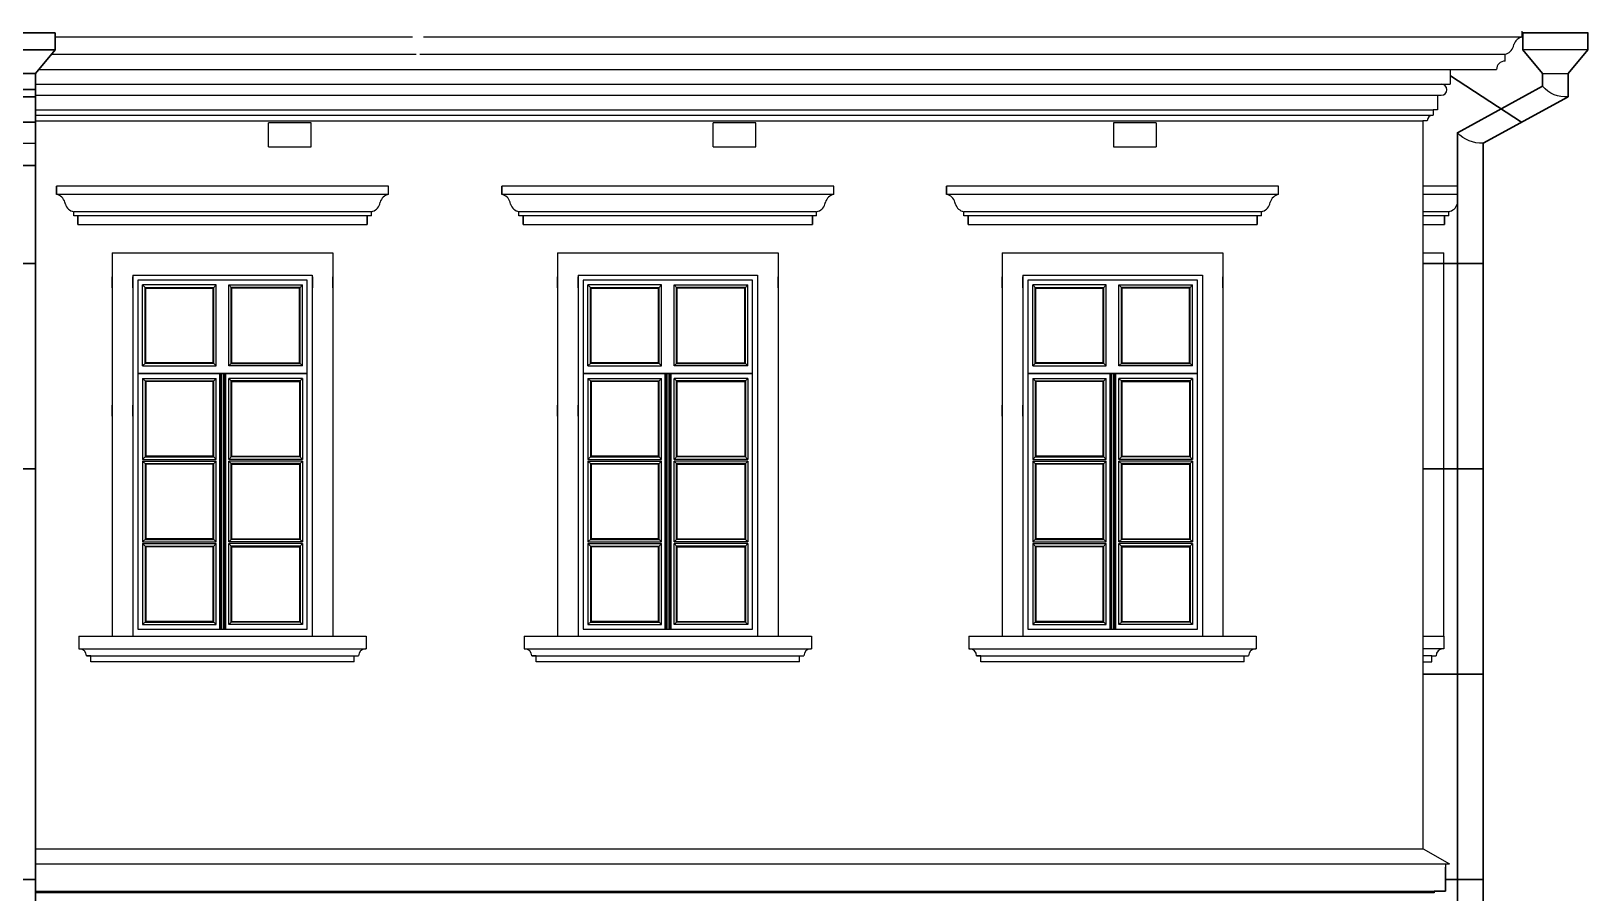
# Model space of a CAD drawing. Header units: millimetres. Extents: x 60 to 102290, y 34 to 65730.
# Drawn here: x 37143 to 46242, y 37927 to 42962 of the extents above; entities that cross this region are included whole.
import ezdxf

# ---------------------------------------------------------------- set-up
doc = ezdxf.new("R2010")
doc.units = ezdxf.units.MM

# ---------------------------------------------------------------- blocks, each defined once
blk = doc.blocks.new('129')
at = {"lineweight": 25, "ltscale": 100}
blk.add_line((210661.7747298499, 160223.0931620414), (210511.7747298499, 160223.0931620414), dxfattribs=at)
at = {"lineweight": 30, "ltscale": 100}
for p, q in [((211009.675001258, 159113.9990174584), (211359.6750012796, 159113.9990174584)), ((211009.675001258, 157913.9990174584), (211359.6750012794, 157913.9990174584)), ((211009.6750012578, 156713.9990174584), (211359.6750012792, 156713.9990174584)), ((211009.6750012586, 155513.9990174584), (211229.675001292, 155513.9990174584)), ((211009.6750012578, 154313.9990174584), (211359.6750012792, 154313.9990174584)), ((211009.6750012578, 153113.9990174584), (211359.6750012792, 153113.9990174584))]:
    blk.add_line(p, q, dxfattribs=at)
at = {"lineweight": 25, "ltscale": 100}
for points in [[(210396.7747298493, 160463.0931620414), (210396.7747298493, 160363.0931620414), (210776.7747298493, 160363.0931620414), (210776.7747298493, 160461.5052302005)], [(210511.7747298499, 160223.0931620414), (210396.7747298493, 160363.0931620414), (210396.7747298493, 160461.5052302004), (210776.7747298493, 160461.5052302004), (210776.7747298493, 160363.0931620414), (210661.7747298499, 160223.0931620414), (210511.7747298499, 160223.0931620394)]]:
    blk.add_lwpolyline(points, dxfattribs=at)
at = {"lineweight": 30, "ltscale": 100}
for points in [[(210921.2482490566, 152003.8973391736), (211009.6750012811, 152053.141473664), (211009.6750012788, 152414.9685130403), (211009.6750012557, 155829.6077254569), (211009.6750012557, 155829.6077254569), (211009.6750012557, 155829.6077254569), (211009.6750012557, 155829.6077254569), (211009.6750012581, 159816.4621769544), (210511.7747298517, 160087.9467348296), (210511.7747298499, 160223.0931620414), (210396.7747298493, 160363.0931620414), (210396.7747298493, 160461.5052302004), (210776.7747298493, 160461.5052302005), (210776.7747298493, 160363.0931620414), (210661.7747298499, 160223.0931620414), (210661.774729851, 160149.1351498857), (211159.675001279, 159877.6505919745), (211159.6750012774, 155786.5052326118), (211159.6750012774, 155786.5052326118), (211159.6750012774, 155786.5052326118), (211159.6750012774, 155786.5052326118), (211159.675001279, 152390.4285904854), (211159.675001279, 151923.7085825537), (210913.3015657534, 151786.5052330167)], [(211199.6750012957, 160211.241725243), (210785.4652239927, 159938.7145550868)]]:
    blk.add_lwpolyline(points, dxfattribs=at)
at = {"lineweight": 25, "ltscale": 100}
for centre, radius, start, end in [((210528.8816089683, 160260.4627117924), 173.3620708749258, 264.3369986674519, 320.0463329354187), ((211014.3319142049, 160019.4985465383), 203.0897712198868, 268.6860751008227, 315.6972587122806), ((211267.6077178014, 152200.4260677397), 297.0219485216048, 209.727206682182, 248.6918985189897)]:
    blk.add_arc(centre, radius, start, end, dxfattribs=at)
at = {"lineweight": 30, "ltscale": 100}
for centre, radius, start, end in [((211516.3438679056, 151881.835182372), 624.185493410943, 173.8139802178895, 185.2681941146556), ((210574.1737925138, 151905.8139843707), 369.7384053387269, 346.3312222682069, 9.567294283358915)]:
    blk.add_arc(centre, radius, start, end, dxfattribs=at)
blk.add_ellipse((210916.9659247833, 151929.01969432), major_axis=(4.282324273313351, 74.87764485358068), ratio=0.3069675800079683, start_param=-1.017226726149569, end_param=1.316958885887849, dxfattribs=at)
at = {"lineweight": 30, "ltscale": 100, "extrusion": (0, 0, -1)}
blk.add_ellipse((210916.7744607458, 151861.3828778703), major_axis=(4.282324273312485, 74.8776448536101), ratio=0.3069675800077247, start_param=2.163889484249155, end_param=4.180241252624065, dxfattribs=at)
blk = doc.blocks.new('98')
at = {"color": 7, "lineweight": 30, "ltscale": 100}
for p, q in [((206346.7370249227, 160363.0931620414), (206346.7370249227, 160461.5052302004)), ((206346.7370249227, 160461.5052302004), (206726.7370249226, 160461.5052302004)), ((206726.7370249226, 160461.5052302004), (206726.7370249226, 160363.0931620414)), ((206461.7370249233, 160223.0931620414), (206346.7370249227, 160363.0931620414)), ((206726.7370249226, 160363.0931620414), (206611.7370249233, 160223.0931620414)), ((206461.7370249233, 160223.0931620414), (206461.7370249233, 151895.2012860952)), ((206461.7370249233, 160223.0931620414), (206461.7370249233, 159113.9990174584)), ((206611.7370249233, 160223.0931620414), (206461.7370249233, 160223.0931620394)), ((206611.7370249233, 151895.2012860952), (206611.7370249233, 160223.0931620414)), ((206461.7370249233, 160130.44052201), (206611.7370249233, 160130.44052201)), ((206461.7370249233, 160087.9467348375), (206611.7370249233, 160087.9467348375)), ((206461.7370249233, 159938.7145550868), (206611.7370249233, 159938.7145550868)), ((206461.7370249233, 159685.9471954234), (206611.7370249233, 159685.9471954234)), ((206461.7370249233, 159113.9990174584), (206611.7370249233, 159113.9990174584)), ((206611.7370249233, 159113.9990174584), (206461.7370249233, 159113.9990174584)), ((206461.7370249233, 157913.9990174584), (206611.7370249233, 157913.9990174584)), ((206611.7370249233, 155513.9990174584), (206461.7370249233, 155513.9990174584)), ((206461.7370249233, 154313.9990174584), (206611.7370249233, 154313.9990174584)), ((206611.7370249233, 153113.9990174584), (206461.7370249233, 153113.9990174584)), ((206461.7370249233, 152053.141473664), (206611.7370249233, 152053.141473664))]:
    blk.add_line(p, q, dxfattribs=at)
at = {"color": 7, "lineweight": 25, "ltscale": 100}
for p, q in [((206461.7370249233, 159816.4087753184), (206611.7370249233, 159816.4087753184)), ((206461.7370249233, 157913.9990174584), (206461.7370249233, 156713.9990174584))]:
    blk.add_line(p, q, dxfattribs=at)
at = {"color": 7, "lineweight": 30, "ltscale": 100}
blk.add_lwpolyline([(206346.7370249227, 160363.0931620414), (206726.7370249227, 160363.0931620414)], dxfattribs=at)
blk.add_ellipse((206536.7370249233, 151895.2012860952), major_axis=(0, 108.6960530784272), ratio=0.6899974550672628, dxfattribs=at)

msp = doc.modelspace()

# ---------------------------------------------------------------- linework, layer by layer
at = {"ltscale": 100}
for p, q in [((45858.57112524591, 42927.78179879078), (45858.57112524591, 42961.94288133203)), ((37282.66960637371, 42927.78179879022), (39372.68702559501, 42927.78179879022)), ((39436.02430109312, 42927.78179879051), (45858.57112524323, 42927.78179879022)), ((45807.26279751141, 42871.7143329945), (45809.87861952915, 42883.84843114034)), ((37261.51868945823, 42827.78096534412), (39393.83794251072, 42827.78096534415)), ((39414.87338417769, 42827.78096534444), (45758.57029179757, 42827.78096534412)), ((45758.57029179757, 42786.94142280311), (45758.57029179757, 42827.78096534462)), ((37186.90015149132, 42736.94100607956), (39468.4564804785, 42736.94100607956)), ((39340.25484621075, 42736.94100607985), (45438.34579403012, 42736.94100607956)), ((45438.34579403001, 42736.94100607956), (45438.34579403001, 42651.94029765083)), ((45438.34579403012, 42736.94100607956), (45708.56987507013, 42736.94100607956)), ((37167.66864790043, 42651.94029765083), (39487.68798406957, 42651.94029765089)), ((39321.02334261986, 42651.94029765115), (45385.84535647107, 42651.94029765086)), ((45385.84535647107, 42651.94029765083), (45438.34579403001, 42651.94029765083)), ((37167.66864790043, 42586.93975591128), (39487.68798406957, 42586.93975591134)), ((37167.66864790046, 42501.93904748246), (39487.68798406954, 42501.93904748246)), ((39321.02334261989, 42586.9397559116), (45363.34516894579, 42586.93975591128)), ((39321.02334261992, 42501.93904748281), (45338.34496058446, 42501.93904748246)), ((45338.34496058446, 42501.93904748252), (45338.34496058446, 42471.93879744883)), ((45363.34516894579, 42501.93904748252), (45338.34496058446, 42501.93904748252)), ((45363.34516894579, 42586.93975591128), (45363.34516894602, 42501.93904748252)), ((45363.34516894579, 42586.93975591125), (45385.84535647107, 42586.93975591125)), ((37167.66864790046, 42471.93879744881), (39487.68798406954, 42471.93879744881)), ((37167.66864790046, 42436.93850574289), (39487.68798406954, 42436.93850574289)), ((38779.50528199378, 42426.93842234866), (38529.50319835488, 42426.93842234866)), ((38529.50319835476, 42286.9372555109), (38529.50319835476, 42426.93842234866)), ((38715.02104944204, 42426.93842234866), (38595.02004930736, 42426.93842234866)), ((38779.50528199366, 42286.9372555109), (38779.50528199366, 42426.93842234866)), ((39321.02334261989, 42471.93879744913), (45338.34496058469, 42471.93879744883)), ((39321.02334261986, 42436.93850574318), (45278.34446051706, 42436.93850574289)), ((41379.52695183918, 42426.93842235098), (41129.52486820029, 42426.93842235098)), ((41129.52486820017, 42286.93725551317), (41129.52486820017, 42426.93842235098)), ((41315.04271905345, 42426.93842235098), (41195.04171891889, 42426.93842235098)), ((41379.52695183906, 42286.93725551317), (41379.52695183906, 42426.93842235098)), ((43719.54645469588, 42426.93842234866), (43469.54437105699, 42426.93842234866)), ((43469.54437105699, 42426.93842234866), (43469.54437105699, 42286.9372555109)), ((43719.54645469588, 42426.93842234866), (43719.54645469588, 42286.9372555109)), ((45303.34466887828, 42436.93850574289), (45278.34446051706, 42436.93850574289)), ((45279.55945663607, 38183.17051776634), (45279.55945663607, 42436.93850574289)), ((38529.50319835488, 42286.9372555109), (38779.50528199378, 42286.9372555109)), ((41129.52486820029, 42286.93725551317), (41379.52695183918, 42286.93725551317)), ((43469.54437105699, 42286.9372555109), (43719.54645469588, 42286.9372555109)), ((37291.17919602885, 42056.93533864983), (37291.17919602885, 42006.93492192707)), ((39231.19536487274, 42056.93533864983), (37291.17919602885, 42056.93533864983)), ((37291.17919602885, 42006.93492192707), (37291.17919602885, 42056.93533864983)), ((39231.19536487274, 42006.93492192707), (39231.19536487274, 42056.93533864983)), ((39894.18185344828, 42056.93533864983), (39894.18185344828, 42006.93492192707)), ((41834.19802229217, 42056.93533864983), (39894.18185344828, 42056.93533864983)), ((39894.18185344828, 42006.93492192707), (39894.18185344828, 42056.93533864983)), ((41834.19802229217, 42006.93492192707), (41834.19802229217, 42056.93533864983)), ((42494.19422186227, 42056.93533864983), (42494.19422186227, 42006.93492192707)), ((44434.21039070617, 42056.93533864983), (42494.19422186227, 42056.93533864983)), ((42494.19422186227, 42006.93492192707), (42494.19422186227, 42056.93533864983)), ((44434.21039070617, 42006.93492192707), (44434.21039070617, 42056.93533864983)), ((45479.90213729232, 42056.9353386498), (45279.90047038045, 42056.9353386498)), ((39231.19536487274, 42006.93492192707), (37291.17919602885, 42006.93492192707)), ((37342.48752376067, 41950.86745613134), (37339.87170174292, 41963.00155427716)), ((39179.88703714115, 41950.86745613134), (39182.50285915878, 41963.00155427716)), ((41834.19802229217, 42006.93492192707), (39894.18185344828, 42006.93492192707)), ((39945.4901811801, 41950.86745613134), (39942.87435916236, 41963.00155427716)), ((41782.88969456058, 41950.86745613134), (41785.50551657821, 41963.00155427716)), ((44434.21039070617, 42006.93492192707), (42494.19422186227, 42006.93492192707)), ((42545.50254959409, 41950.86745613134), (42542.88672757635, 41963.00155427716)), ((44382.90206297458, 41950.86745613134), (44385.51788499221, 41963.00155427716)), ((45479.90213729237, 42006.93492192753), (45279.90047038045, 42006.93492192753)), ((45478.59422626249, 41950.86745613134), (45479.56112354836, 41955.35263382476)), ((37391.18002947463, 41881.93388012009), (37391.18002947463, 41906.93408848149)), ((37416.18023783584, 41881.93388012006), (37416.18023783584, 41831.93346339733)), ((37416.18023783584, 41831.93346339733), (37416.18023783584, 41881.93388012009)), ((37416.18023783572, 41881.93388012009), (37416.18023783584, 41831.93346339733)), ((39106.19432306587, 41831.93346339733), (39106.19432306587, 41881.93388012009)), ((39106.19432306587, 41881.93388012009), (39106.19432306587, 41831.93346339733)), ((39131.19453142719, 41881.93388012009), (39131.19453142719, 41906.93408848149)), ((39994.18268689406, 41881.93388012009), (39994.18268689406, 41906.93408848149)), ((40019.18289525527, 41881.93388012006), (40019.18289525527, 41831.93346339733)), ((40019.18289525527, 41831.93346339733), (40019.18289525527, 41881.93388012009)), ((40019.18289525515, 41881.93388012009), (40019.18289525527, 41831.93346339733)), ((41709.19698048529, 41831.93346339733), (41709.19698048529, 41881.93388012009)), ((41709.19698048529, 41881.93388012009), (41709.19698048529, 41831.93346339733)), ((41734.19718884662, 41881.93388012009), (41734.19718884662, 41906.93408848149)), ((42594.19505530805, 41881.93388012009), (42594.19505530805, 41906.93408848149)), ((42619.19526366927, 41881.93388012006), (42619.19526366927, 41831.93346339733)), ((42619.19526366927, 41831.93346339733), (42619.19526366927, 41881.93388012009)), ((42619.19526366915, 41881.93388012009), (42619.19526366927, 41831.93346339733)), ((44309.20934889929, 41831.93346339733), (44309.20934889929, 41881.93388012009)), ((44309.20934889929, 41881.93388012009), (44309.20934889929, 41831.93346339733)), ((44334.20955726062, 41881.93388012009), (44334.20955726062, 41906.93408848149)), ((45404.9015121872, 41881.93388012004), (45404.9015121872, 41831.93346339728)), ((45404.9015121872, 41831.93346339728), (45404.9015121872, 41881.93388012004)), ((45404.90151218743, 41881.93388012004), (45404.9015121872, 41831.93346339728)), ((45429.90172054865, 41881.93388012004), (45404.90151218743, 41881.93388012004)), ((45429.90172054865, 41881.93388012004), (45429.90172054865, 41906.93408848143)), ((37416.18023783584, 41831.93346339733), (39106.19432306587, 41831.93346339733)), ((40019.18289525527, 41831.93346339733), (41709.19698048529, 41831.93346339733)), ((42619.19526366927, 41831.93346339733), (44309.20934889929, 41831.93346339733)), ((45279.90047038056, 41831.93346339751), (45404.9015121872, 41831.93346339745)), ((37616.36142819362, 41666.93208821765), (37616.36142819362, 39426.91341902431)), ((37616.36142819362, 41666.93208821765), (38906.01313270831, 41666.93208821771)), ((38906.01313270831, 41666.93208821771), (38906.01313270831, 39426.91341902431)), ((40219.36408561305, 41666.93208821765), (40219.36408561305, 39426.91341902431)), ((40219.36408561305, 41666.93208821765), (41509.01579012775, 41666.93208821771)), ((41509.01579012775, 41666.93208821771), (41509.01579012775, 39426.91341902431)), ((42819.37645402704, 41666.93208821765), (42819.37645402704, 39426.91341902431)), ((42819.37645402704, 41666.93208821765), (44109.02815854175, 41666.93208821771)), ((44109.02815854175, 41666.93208821771), (44109.02815854175, 39426.91341902431)), ((45279.90047038056, 41666.9320882176), (45399.90147051524, 41666.9320882176)), ((45399.90147051582, 39426.91341902431), (45399.90147051594, 41666.9320882176)), ((37616.36142819362, 41461.93037964126), (37616.36142819362, 41526.93092138089)), ((37736.36242832819, 41536.93100472541), (37736.36242832819, 39426.91341902431)), ((37736.36242832819, 41536.93100472541), (38786.01213257352, 41536.93100472541)), ((37736.36242832819, 41461.93037964126), (37736.36242832819, 41526.93092138089)), ((38786.01213257352, 41536.93100472541), (38786.01213257329, 39426.91341902431)), ((40219.36408561305, 41461.93037964126), (40219.36408561305, 41526.93092138089)), ((40339.36508574761, 41536.93100472541), (40339.36508574761, 39426.91341902431)), ((40339.36508574761, 41536.93100472541), (41389.01478999295, 41536.93100472541)), ((40339.36508574761, 41461.93037964126), (40339.36508574761, 41526.93092138089)), ((41389.01478999295, 41536.93100472541), (41389.01478999272, 39426.91341902431)), ((42819.37645402704, 41461.93037964126), (42819.37645402704, 41526.93092138089)), ((42939.37745416161, 41536.93100472541), (42939.37745416161, 39426.91341902431)), ((42939.37745416161, 41536.93100472541), (43989.02715840695, 41536.93100472541)), ((42939.37745416161, 41461.93037964126), (42939.37745416161, 41526.93092138089)), ((43989.02715840695, 41536.93100472541), (43989.02715840672, 39426.91341902431)), ((37616.36142819362, 40711.92412879966), (37616.36142819362, 40776.92467053923)), ((37736.36242832819, 40711.92412879966), (37736.36242832819, 40776.92467053923)), ((40219.36408561305, 40711.92412879966), (40219.36408561305, 40776.92467053923)), ((40339.36508574761, 40711.92412879966), (40339.36508574761, 40776.92467053923)), ((42819.37645402704, 40711.92412879966), (42819.37645402704, 40776.92467053923)), ((42939.37745416161, 40711.92412879966), (42939.37745416161, 40776.92467053923)), ((37421.18027950815, 39426.91341902433), (39101.19428139355, 39426.91341902433)), ((37421.18027950815, 39426.91341902433), (37421.18027950815, 39351.91279394015)), ((37736.36242832819, 39426.91341902431), (38786.01213257352, 39426.91341902431)), ((39101.19428139355, 39426.91341902433), (39101.19428139355, 39351.91279394015)), ((40024.18293692758, 39426.91341902433), (41704.19693881299, 39426.91341902433)), ((40024.18293692758, 39426.91341902433), (40024.18293692758, 39351.91279394015)), ((40339.36508574761, 39426.91341902431), (41389.01478999295, 39426.91341902431)), ((41704.19693881299, 39426.91341902433), (41704.19693881299, 39351.91279394015)), ((42624.19530534158, 39426.91341902433), (44304.20930722698, 39426.91341902433)), ((42624.19530534158, 39426.91341902433), (42624.19530534158, 39351.91279394015)), ((42939.37745416161, 39426.91341902431), (43989.02715840695, 39426.91341902431)), ((44304.20930722698, 39426.91341902433), (44304.20930722698, 39351.91279394015)), ((45279.90047038114, 39426.91341902431), (45399.90147051582, 39426.91341902431)), ((45399.90147051582, 39426.91341902431), (45399.90147051582, 39351.91279394009)), ((37421.18027950815, 39351.91279394015), (39101.19428139355, 39351.91279394015)), ((37491.18086292006, 39311.91246056194), (37466.18065455862, 39311.91246056194)), ((37491.18086292006, 39276.91216885597), (37491.18086292006, 39311.91246056194)), ((39031.19369798165, 39311.91246056194), (39056.19390634297, 39311.91246056194)), ((39031.19369798165, 39276.91216885597), (39031.19369798165, 39311.91246056194)), ((40024.18293692758, 39351.91279394015), (41704.19693881299, 39351.91279394015)), ((40094.18352033949, 39311.91246056194), (40069.18331197804, 39311.91246056194)), ((40094.18352033949, 39276.91216885597), (40094.18352033949, 39311.91246056194)), ((41634.19635540108, 39311.91246056194), (41659.1965637624, 39311.91246056194)), ((41634.19635540108, 39276.91216885597), (41634.19635540108, 39311.91246056194)), ((42624.19530534158, 39351.91279394015), (44304.20930722698, 39351.91279394015)), ((42694.19588875349, 39311.91246056194), (42669.19568039204, 39311.91246056194)), ((42694.19588875349, 39276.91216885597), (42694.19588875349, 39311.91246056194)), ((44234.20872381508, 39311.91246056194), (44259.2089321764, 39311.91246056194)), ((44234.20872381508, 39276.91216885597), (44234.20872381508, 39311.91246056194)), ((45399.90147051582, 39351.91279394009), (45279.90047038114, 39351.91279394009)), ((45329.90088710403, 39311.91246056189), (45354.90109546536, 39311.91246056189)), ((45329.90088710403, 39276.91216885591), (45329.90088710403, 39311.91246056189)), ((39031.19369798165, 39276.91216885597), (37491.18086292006, 39276.91216885597)), ((41634.19635540108, 39276.91216885597), (40094.18352033949, 39276.91216885597)), ((44234.20872381508, 39276.91216885597), (42694.19588875349, 39276.91216885597)), ((45279.90047038114, 39276.91216885591), (45329.90088710379, 39276.91216885591)), ((37167.66864790046, 38183.17051776637), (39487.68798406954, 38183.17051776634)), ((39321.02334261989, 38183.17051776663), (45279.55945663607, 38183.17051776634)), ((45279.55945663607, 38183.17051776634), (45434.59172061689, 38096.91975557678)), ((37167.66864790046, 38096.91975557675), (39487.68798406957, 38096.91975557678)), ((39321.02334261989, 38096.91975557707), (45434.59172061689, 38096.91975557678)), ((45409.59151225301, 38096.91975557678), (45409.59151225301, 37936.90100018938)), ((45409.59151225301, 37936.90100068566), (45409.59151225301, 38076.90216750938)), ((45409.59151225301, 37936.90100068566), (45409.59151225301, 38076.90216750938)), ((37167.66864790046, 37936.90100068566), (39487.68798406954, 37936.90100068566)), ((39487.68798406954, 37926.89068211384), (37167.66864790043, 37926.89068211381)), ((39321.02334261989, 37936.90100068595), (45409.5946641063, 37936.90100068566)), ((45344.59097050688, 37926.89068211384), (39321.02334261989, 37926.89068211413)), ((45344.5909705134, 37936.90100068566), (45409.59151225301, 37936.90100068566)), ((45409.59151225301, 37936.90100018938), (45344.59097051329, 37936.89076558112)), ((45344.59097051329, 37936.89076558112), (45344.59097050688, 37926.8906821116))]:
    msp.add_line(p, q, dxfattribs=at)
at = {"ltscale": 4}
for p, q in [((39131.19453142696, 41906.93408848149), (37391.18002947463, 41906.93408848149)), ((39131.19453142719, 41881.93388012009), (37391.18002947463, 41881.93388012006)), ((41734.19718884639, 41906.93408848149), (39994.18268689406, 41906.93408848149)), ((41734.19718884662, 41881.93388012009), (39994.18268689406, 41881.93388012006)), ((44334.20955726039, 41906.93408848149), (42594.19505530805, 41906.93408848149)), ((44334.20955726062, 41881.93388012009), (42594.19505530805, 41881.93388012006)), ((45429.90172054865, 41906.93408848091), (45279.90047038045, 41906.93408848091)), ((45404.9015121872, 41881.93388012004), (45279.90047038114, 41881.93388012004)), ((38756.74857936968, 41506.85138435931), (37766.36267836486, 41506.85138435931)), ((37766.36267836486, 41506.85138435931), (37766.36267836486, 39466.91375280412)), ((38756.74857936968, 39466.91375280412), (38756.74857936968, 41506.85138435931)), ((38786.37117950666, 41526.93092138092), (38786.37117950666, 41461.93037964129)), ((38906.37217964146, 41461.93037964129), (38906.37217964146, 41526.93092138092)), ((41359.75123678911, 41506.85138435931), (40369.36533578428, 41506.85138435931)), ((40369.36533578428, 41506.85138435931), (40369.36533578428, 39466.91375280412)), ((41359.75123678911, 39466.91375280412), (41359.75123678911, 41506.85138435931)), ((41389.37383692609, 41526.93092138092), (41389.37383692609, 41461.93037964129)), ((41509.37483706089, 41461.93037964129), (41509.37483706089, 41526.93092138092)), ((43959.76360520311, 41506.85138435931), (42969.37770419828, 41506.85138435931)), ((42969.37770419828, 41506.85138435931), (42969.37770419828, 39466.91375280412)), ((43959.76360520311, 39466.91375280412), (43959.76360520311, 41506.85138435931)), ((43989.38620534009, 41526.93092138092), (43989.38620534009, 41461.93037964129)), ((44109.38720547489, 41461.93037964129), (44109.38720547489, 41526.93092138092)), ((37794.36291173241, 41006.50595479058), (37794.36291173241, 41478.93052192994)), ((38224.3664955912, 41478.93052192994), (37794.36291173241, 41478.93052192994)), ((37812.36306175441, 41460.85100096978), (37794.36291173241, 41478.7717800536)), ((37808.3630284163, 41464.93040524617), (38210.36637890742, 41464.93040524617)), ((37808.36302841618, 41020.50607147436), (37808.36302841618, 41464.93040524617)), ((37812.36306175441, 41460.93037190793), (38206.36634556919, 41460.93037190793)), ((37812.36306175441, 41024.50610481259), (37812.36306175441, 41460.93037190793)), ((38206.36634556919, 41460.85100096978), (38224.3664955912, 41478.7717800536)), ((38206.36634556919, 41024.50610481259), (38206.36634556919, 41460.93037190793)), ((38210.36637890742, 41020.50607147436), (38210.36637890742, 41464.93040524617)), ((38224.3664955912, 41006.50595479058), (38224.3664955912, 41478.93052192994)), ((38298.36711234855, 41006.50595479058), (38298.36711234855, 41478.93052192994)), ((38298.36711234855, 41478.93052192994), (38728.74834600212, 41478.93052192994)), ((38316.36726237031, 41460.85100096978), (38298.36711234831, 41478.7717800536)), ((38714.74822931835, 41464.93040524617), (38312.36722903232, 41464.93040524617)), ((38312.36722903256, 41020.50607147436), (38312.36722903256, 41464.93040524617)), ((38710.74819598012, 41460.93037190793), (38316.36726237054, 41460.93037190793)), ((38316.36726237054, 41024.50610481259), (38316.36726237054, 41460.93037190793)), ((38710.74819598012, 41460.85100096978), (38728.74834600212, 41478.7717800536)), ((38710.74819598012, 41024.50610481259), (38710.74819598012, 41460.93037190793)), ((38714.74822931835, 41020.50607147436), (38714.74822931835, 41464.93040524617)), ((38728.74834600212, 41006.50595479058), (38728.74834600212, 41478.93052192994)), ((40397.36556915184, 41006.50595479058), (40397.36556915184, 41478.93052192994)), ((40827.36915301062, 41478.93052192994), (40397.36556915184, 41478.93052192994)), ((40415.36571917384, 41460.85100096978), (40397.36556915184, 41478.7717800536)), ((40411.36568583574, 41464.93040524617), (40813.36903632685, 41464.93040524617)), ((40411.36568583562, 41020.50607147436), (40411.36568583562, 41464.93040524617)), ((40415.36571917384, 41460.93037190793), (40809.36900298863, 41460.93037190793)), ((40415.36571917384, 41024.50610481259), (40415.36571917384, 41460.93037190793)), ((40809.36900298863, 41460.85100096978), (40827.36915301062, 41478.7717800536)), ((40809.36900298863, 41024.50610481259), (40809.36900298863, 41460.93037190793)), ((40813.36903632685, 41020.50607147436), (40813.36903632685, 41464.93040524617)), ((40827.36915301062, 41006.50595479058), (40827.36915301062, 41478.93052192994)), ((40901.36976976797, 41006.50595479058), (40901.36976976797, 41478.93052192994)), ((40901.36976976797, 41478.93052192994), (41331.75100342155, 41478.93052192994)), ((40919.36991978974, 41460.85100096978), (40901.36976976773, 41478.7717800536)), ((41317.75088673778, 41464.93040524617), (40915.36988645175, 41464.93040524617)), ((40915.36988645198, 41020.50607147436), (40915.36988645198, 41464.93040524617)), ((41313.75085339955, 41460.93037190793), (40919.36991978997, 41460.93037190793)), ((40919.36991978997, 41024.50610481259), (40919.36991978997, 41460.93037190793)), ((41313.75085339955, 41460.85100096978), (41331.75100342155, 41478.7717800536)), ((41313.75085339955, 41024.50610481259), (41313.75085339955, 41460.93037190793)), ((41317.75088673778, 41020.50607147436), (41317.75088673778, 41464.93040524617)), ((41331.75100342155, 41006.50595479058), (41331.75100342155, 41478.93052192994)), ((42997.37793756583, 41006.50595479058), (42997.37793756583, 41478.93052192994)), ((43427.38152142462, 41478.93052192994), (42997.37793756583, 41478.93052192994)), ((43015.37808758784, 41460.85100096978), (42997.37793756583, 41478.7717800536)), ((43011.37805424973, 41464.93040524617), (43413.38140474085, 41464.93040524617)), ((43011.37805424962, 41020.50607147436), (43011.37805424962, 41464.93040524617)), ((43015.37808758784, 41460.93037190793), (43409.38137140262, 41460.93037190793)), ((43015.37808758784, 41024.50610481259), (43015.37808758784, 41460.93037190793)), ((43409.38137140262, 41460.85100096978), (43427.38152142462, 41478.7717800536)), ((43409.38137140262, 41024.50610481259), (43409.38137140262, 41460.93037190793)), ((43413.38140474085, 41020.50607147436), (43413.38140474085, 41464.93040524617)), ((43427.38152142462, 41006.50595479058), (43427.38152142462, 41478.93052192994)), ((43501.38213818197, 41006.50595479058), (43501.38213818197, 41478.93052192994)), ((43501.38213818197, 41478.93052192994), (43931.76337183555, 41478.93052192994)), ((43519.38228820373, 41460.85100096978), (43501.38213818173, 41478.7717800536)), ((43917.76325515177, 41464.93040524617), (43515.38225486575, 41464.93040524617)), ((43515.38225486598, 41020.50607147436), (43515.38225486598, 41464.93040524617)), ((43913.76322181355, 41460.93037190793), (43519.38228820397, 41460.93037190793)), ((43519.38228820397, 41024.50610481259), (43519.38228820397, 41460.93037190793)), ((43913.76322181355, 41460.85100096978), (43931.76337183555, 41478.7717800536)), ((43913.76322181355, 41024.50610481259), (43913.76322181355, 41460.93037190793)), ((43917.76325515177, 41020.50607147436), (43917.76325515177, 41464.93040524617)), ((43931.76337183555, 41006.50595479058), (43931.76337183555, 41478.93052192994)), ((37766.36267836486, 40963.50559640471), (38756.74857936968, 40963.50559640471)), ((37766.36267836486, 40961.50557973557), (38756.74857936968, 40961.50557973557)), ((37812.36306175441, 41024.42673387444), (37794.36291173241, 41006.50595479058)), ((37794.36291173241, 41006.50595479058), (38224.3664955912, 41006.50595479058)), ((38210.36637890742, 41020.50607147436), (37808.36302841618, 41020.50607147436)), ((38206.36634556919, 41024.50610481259), (37812.36306175441, 41024.50610481259)), ((38206.36634556919, 41024.42673387444), (38224.3664955912, 41006.50595479058)), ((38244.36666228231, 40961.50557973563), (38244.36666228231, 39466.91375280412)), ((38249.36670395509, 40961.50557973563), (38249.36670395509, 39466.91375280412)), ((38255.36675396242, 40961.50557973563), (38255.36675396242, 39466.91375280412)), ((38267.36685395101, 40961.50557973557), (38267.36685397755, 39466.91375280412)), ((38273.36690395834, 40961.50557973557), (38273.36690398488, 39466.91375280412)), ((38278.36694563113, 40961.50557973563), (38278.36694565767, 39466.91375280412)), ((38316.36726237031, 41024.42673387444), (38298.36711234831, 41006.50595479058)), ((38728.74834600212, 41006.50595479058), (38298.36711234855, 41006.50595479058)), ((38312.36722903256, 41020.50607147436), (38714.74822931835, 41020.50607147436)), ((38316.36726237054, 41024.50610481259), (38710.74819598012, 41024.50610481259)), ((38710.74819598012, 41024.50610481259), (38728.74834600212, 41006.50595479058)), ((40369.36533578428, 40963.50559640471), (41359.75123678911, 40963.50559640471)), ((40369.36533578428, 40961.50557973557), (41359.75123678911, 40961.50557973557)), ((40415.36571917384, 41024.42673387444), (40397.36556915184, 41006.50595479058)), ((40397.36556915184, 41006.50595479058), (40827.36915301062, 41006.50595479058)), ((40813.36903632685, 41020.50607147436), (40411.36568583562, 41020.50607147436)), ((40809.36900298863, 41024.50610481259), (40415.36571917384, 41024.50610481259)), ((40809.36900298863, 41024.42673387444), (40827.36915301062, 41006.50595479058)), ((40847.36931970173, 40961.50557973563), (40847.36931970173, 39466.91375280412)), ((40852.36936137451, 40961.50557973563), (40852.36936137451, 39466.91375280412)), ((40858.36941138185, 40961.50557973563), (40858.36941138185, 39466.91375280412)), ((40870.36951137044, 40961.50557973557), (40870.36951139698, 39466.91375280412)), ((40876.36956137777, 40961.50557973557), (40876.36956140432, 39466.91375280412)), ((40881.36960305055, 40961.50557973563), (40881.36960307709, 39466.91375280412)), ((40919.36991978974, 41024.42673387444), (40901.36976976773, 41006.50595479058)), ((41331.75100342155, 41006.50595479058), (40901.36976976797, 41006.50595479058)), ((40915.36988645198, 41020.50607147436), (41317.75088673778, 41020.50607147436)), ((40919.36991978997, 41024.50610481259), (41313.75085339955, 41024.50610481259)), ((41313.75085339955, 41024.50610481259), (41331.75100342155, 41006.50595479058)), ((42969.37770419828, 40963.50559640471), (43959.76360520311, 40963.50559640471)), ((42969.37770419828, 40961.50557973557), (43959.76360520311, 40961.50557973557)), ((43015.37808758784, 41024.42673387444), (42997.37793756583, 41006.50595479058)), ((42997.37793756583, 41006.50595479058), (43427.38152142462, 41006.50595479058)), ((43413.38140474085, 41020.50607147436), (43011.37805424962, 41020.50607147436)), ((43409.38137140262, 41024.50610481259), (43015.37808758784, 41024.50610481259)), ((43409.38137140262, 41024.42673387444), (43427.38152142462, 41006.50595479058)), ((43447.38168811573, 40961.50557973563), (43447.38168811573, 39466.91375280412)), ((43452.38172978851, 40961.50557973563), (43452.38172978851, 39466.91375280412)), ((43458.38177979584, 40961.50557973563), (43458.38177979584, 39466.91375280412)), ((43470.38187978444, 40961.50557973557), (43470.38187981098, 39466.91375280412)), ((43476.38192979177, 40961.50557973557), (43476.38192981831, 39466.91375280412)), ((43481.38197146454, 40961.50557973563), (43481.38197149109, 39466.91375280412)), ((43519.38228820373, 41024.42673387444), (43501.38213818173, 41006.50595479058)), ((43931.76337183555, 41006.50595479058), (43501.38213818197, 41006.50595479058)), ((43515.38225486598, 41020.50607147436), (43917.76325515177, 41020.50607147436)), ((43519.38228820397, 41024.50610481259), (43913.76322181355, 41024.50610481259)), ((43913.76322181355, 41024.50610481259), (43931.76337183555, 41006.50595479058)), ((37794.36291173241, 40932.50533803347), (37794.36291173241, 40459.92202901778)), ((37794.36291173241, 40932.50533803347), (38224.3664955912, 40932.50533803347)), ((37812.36306175441, 40914.42581707331), (37794.36291173241, 40932.34659615713)), ((37808.3630284163, 40918.5052213497), (37808.3630284163, 40473.92214570155)), ((37808.3630284163, 40918.5052213497), (38210.36637890742, 40918.5052213497)), ((37812.36306175441, 40914.50518801146), (37812.36306175441, 40477.92217903979)), ((38206.36634556919, 40914.50518801146), (37812.36306175441, 40914.50518801146)), ((38206.36634556919, 40914.42581707331), (38224.3664955912, 40932.34659615713)), ((38206.36634556919, 40477.92217903979), (38206.36634556919, 40914.50518801146)), ((38210.36637890742, 40473.92214570155), (38210.36637890742, 40918.5052213497)), ((38224.3664955912, 40459.92202901778), (38224.3664955912, 40932.50533803347)), ((38298.36711234831, 40459.92202901778), (38298.36711234831, 40932.50533803347)), ((38728.74834600212, 40932.50533803347), (38298.36711234831, 40932.50533803347)), ((38316.36726237031, 40914.42581707331), (38298.36711234831, 40932.34659615713)), ((38312.36722903209, 40473.92214570155), (38312.36722903209, 40918.5052213497)), ((38714.74822931812, 40918.5052213497), (38312.36722903209, 40918.5052213497)), ((38316.36726237031, 40477.92217903979), (38316.36726237031, 40914.50518801146)), ((38316.36726237031, 40914.50518801146), (38710.74819598012, 40914.50518801146)), ((38710.74819598012, 40914.42581707331), (38728.74834600212, 40932.34659615713)), ((38710.74819598012, 40914.50518801146), (38710.74819598012, 40477.92217903979)), ((38714.74822931812, 40918.5052213497), (38714.74822931812, 40473.92214570155)), ((38728.74834600212, 40932.50533803347), (38728.74834600212, 40459.92202901778)), ((40397.36556915184, 40932.50533803347), (40397.36556915184, 40459.92202901778)), ((40397.36556915184, 40932.50533803347), (40827.36915301062, 40932.50533803347)), ((40415.36571917384, 40914.42581707331), (40397.36556915184, 40932.34659615713)), ((40411.36568583574, 40918.5052213497), (40411.36568583574, 40473.92214570155)), ((40411.36568583574, 40918.5052213497), (40813.36903632685, 40918.5052213497)), ((40415.36571917384, 40914.50518801146), (40415.36571917384, 40477.92217903979)), ((40809.36900298863, 40914.50518801146), (40415.36571917384, 40914.50518801146)), ((40809.36900298863, 40914.42581707331), (40827.36915301062, 40932.34659615713)), ((40809.36900298863, 40477.92217903979), (40809.36900298863, 40914.50518801146)), ((40813.36903632685, 40473.92214570155), (40813.36903632685, 40918.5052213497)), ((40827.36915301062, 40459.92202901778), (40827.36915301062, 40932.50533803347)), ((40901.36976976773, 40459.92202901778), (40901.36976976773, 40932.50533803347)), ((41331.75100342155, 40932.50533803347), (40901.36976976773, 40932.50533803347)), ((40919.36991978974, 40914.42581707331), (40901.36976976773, 40932.34659615713)), ((40915.36988645152, 40473.92214570155), (40915.36988645152, 40918.5052213497)), ((41317.75088673754, 40918.5052213497), (40915.36988645152, 40918.5052213497)), ((40919.36991978974, 40477.92217903979), (40919.36991978974, 40914.50518801146)), ((40919.36991978974, 40914.50518801146), (41313.75085339955, 40914.50518801146)), ((41313.75085339955, 40914.42581707331), (41331.75100342155, 40932.34659615713)), ((41313.75085339955, 40914.50518801146), (41313.75085339955, 40477.92217903979)), ((41317.75088673754, 40918.5052213497), (41317.75088673754, 40473.92214570155)), ((41331.75100342155, 40932.50533803347), (41331.75100342155, 40459.92202901778)), ((42997.37793756583, 40932.50533803347), (42997.37793756583, 40459.92202901778)), ((42997.37793756583, 40932.50533803347), (43427.38152142462, 40932.50533803347)), ((43015.37808758784, 40914.42581707331), (42997.37793756583, 40932.34659615713)), ((43011.37805424973, 40918.5052213497), (43011.37805424973, 40473.92214570155)), ((43011.37805424973, 40918.5052213497), (43413.38140474085, 40918.5052213497)), ((43015.37808758784, 40914.50518801146), (43015.37808758784, 40477.92217903979)), ((43409.38137140262, 40914.50518801146), (43015.37808758784, 40914.50518801146)), ((43409.38137140262, 40914.42581707331), (43427.38152142462, 40932.34659615713)), ((43409.38137140262, 40477.92217903979), (43409.38137140262, 40914.50518801146)), ((43413.38140474085, 40473.92214570155), (43413.38140474085, 40918.5052213497)), ((43427.38152142462, 40459.92202901778), (43427.38152142462, 40932.50533803347)), ((43501.38213818173, 40459.92202901778), (43501.38213818173, 40932.50533803347)), ((43931.76337183555, 40932.50533803347), (43501.38213818173, 40932.50533803347)), ((43519.38228820373, 40914.42581707331), (43501.38213818173, 40932.34659615713)), ((43515.38225486552, 40473.92214570155), (43515.38225486552, 40918.5052213497)), ((43917.76325515153, 40918.5052213497), (43515.38225486552, 40918.5052213497)), ((43519.38228820373, 40477.92217903979), (43519.38228820373, 40914.50518801146)), ((43519.38228820373, 40914.50518801146), (43913.76322181355, 40914.50518801146)), ((43913.76322181355, 40914.42581707331), (43931.76337183555, 40932.34659615713)), ((43913.76322181355, 40914.50518801146), (43913.76322181355, 40477.92217903979)), ((43917.76325515153, 40918.5052213497), (43917.76325515153, 40473.92214570155)), ((43931.76337183555, 40932.50533803347), (43931.76337183555, 40459.92202901778)), ((37812.36306175441, 40477.92217903979), (37794.36291173241, 40459.92202901778)), ((37794.36291173241, 40459.92202901778), (38224.3664955912, 40459.92202901778)), ((37794.36291173241, 40449.92194567223), (38224.3664955912, 40449.92194567223)), ((37794.36291173241, 40449.92194567223), (37794.36291173241, 39977.41800759472)), ((37794.36291173241, 40449.92194567223), (38224.3664955912, 40449.92194567223)), ((37812.36306175441, 40431.92179565023), (37794.36291173241, 40449.7632037959)), ((37808.3630284163, 40473.92214570155), (38210.36637890742, 40473.92214570155)), ((37808.3630284163, 40435.92182898846), (37808.3630284163, 39991.4181242785)), ((37808.3630284163, 40435.92182898846), (38210.36637890742, 40435.92182898846)), ((38206.36634556919, 40477.92217903979), (37812.36306175441, 40477.92217903979)), ((37812.36306175441, 40431.92179565023), (37812.36306175441, 39995.4181576167)), ((38206.36634556919, 40431.92179565023), (37812.36306175441, 40431.92179565023)), ((38206.36634556919, 40477.92217903979), (38224.3664955912, 40459.92202901778)), ((38206.36634556919, 40431.84242471207), (38224.3664955912, 40449.7632037959)), ((38206.36634556919, 39995.4181576167), (38206.36634556919, 40431.92179565023)), ((38210.36637890742, 39991.4181242785), (38210.36637890742, 40435.92182898846)), ((38224.3664955912, 39977.41800759472), (38224.3664955912, 40449.92194567223)), ((38316.36726237031, 40477.92217903979), (38298.36711234831, 40459.92202901778)), ((38728.74834600212, 40459.92202901778), (38298.36711234831, 40459.92202901778)), ((38728.74834600212, 40449.92194567223), (38298.36711234831, 40449.92194567223)), ((38298.36711234831, 39977.41800759472), (38298.36711234831, 40449.92194567223)), ((38728.74834600212, 40449.92194567223), (38298.36711234831, 40449.92194567223)), ((38316.36726237031, 40431.84242471207), (38298.36711234831, 40449.7632037959)), ((38714.74822931812, 40473.92214570155), (38312.36722903209, 40473.92214570155)), ((38312.36722903209, 39991.4181242785), (38312.36722903209, 40435.92182898846)), ((38714.74822931812, 40435.92182898846), (38312.36722903209, 40435.92182898846)), ((38316.36726237031, 40477.92217903979), (38710.74819598012, 40477.92217903979)), ((38316.36726237031, 39995.4181576167), (38316.36726237031, 40431.92179565023)), ((38316.36726237031, 40431.92179565023), (38710.74819598012, 40431.92179565023)), ((38710.74819598012, 40477.84280810163), (38728.74834600212, 40459.92202901778)), ((38710.74819598012, 40431.84242471207), (38728.74834600212, 40449.7632037959)), ((38710.74819598012, 40431.92179565023), (38710.74819598012, 39995.4181576167)), ((38714.74822931812, 40435.92182898846), (38714.74822931812, 39991.4181242785)), ((38728.74834600212, 40449.92194567223), (38728.74834600212, 39977.41800759472)), ((40415.36571917384, 40477.92217903979), (40397.36556915184, 40459.92202901778)), ((40397.36556915184, 40459.92202901778), (40827.36915301062, 40459.92202901778)), ((40397.36556915184, 40449.92194567223), (40827.36915301062, 40449.92194567223)), ((40397.36556915184, 40449.92194567223), (40397.36556915184, 39977.41800759472)), ((40397.36556915184, 40449.92194567223), (40827.36915301062, 40449.92194567223)), ((40415.36571917384, 40431.92179565023), (40397.36556915184, 40449.7632037959)), ((40411.36568583574, 40473.92214570155), (40813.36903632685, 40473.92214570155)), ((40411.36568583574, 40435.92182898846), (40411.36568583574, 39991.4181242785)), ((40411.36568583574, 40435.92182898846), (40813.36903632685, 40435.92182898846)), ((40809.36900298863, 40477.92217903979), (40415.36571917384, 40477.92217903979)), ((40415.36571917384, 40431.92179565023), (40415.36571917384, 39995.4181576167)), ((40809.36900298863, 40431.92179565023), (40415.36571917384, 40431.92179565023)), ((40809.36900298863, 40477.92217903979), (40827.36915301062, 40459.92202901778)), ((40809.36900298863, 40431.84242471207), (40827.36915301062, 40449.7632037959)), ((40809.36900298863, 39995.4181576167), (40809.36900298863, 40431.92179565023)), ((40813.36903632685, 39991.4181242785), (40813.36903632685, 40435.92182898846)), ((40827.36915301062, 39977.41800759472), (40827.36915301062, 40449.92194567223)), ((40919.36991978974, 40477.92217903979), (40901.36976976773, 40459.92202901778)), ((41331.75100342155, 40459.92202901778), (40901.36976976773, 40459.92202901778)), ((41331.75100342155, 40449.92194567223), (40901.36976976773, 40449.92194567223)), ((40901.36976976773, 39977.41800759472), (40901.36976976773, 40449.92194567223)), ((41331.75100342155, 40449.92194567223), (40901.36976976773, 40449.92194567223)), ((40919.36991978974, 40431.84242471207), (40901.36976976773, 40449.7632037959)), ((41317.75088673754, 40473.92214570155), (40915.36988645152, 40473.92214570155)), ((40915.36988645152, 39991.4181242785), (40915.36988645152, 40435.92182898846)), ((41317.75088673754, 40435.92182898846), (40915.36988645152, 40435.92182898846)), ((40919.36991978974, 40477.92217903979), (41313.75085339955, 40477.92217903979)), ((40919.36991978974, 39995.4181576167), (40919.36991978974, 40431.92179565023)), ((40919.36991978974, 40431.92179565023), (41313.75085339955, 40431.92179565023)), ((41313.75085339955, 40477.84280810163), (41331.75100342155, 40459.92202901778)), ((41313.75085339955, 40431.84242471207), (41331.75100342155, 40449.7632037959)), ((41313.75085339955, 40431.92179565023), (41313.75085339955, 39995.4181576167)), ((41317.75088673754, 40435.92182898846), (41317.75088673754, 39991.4181242785)), ((41331.75100342155, 40449.92194567223), (41331.75100342155, 39977.41800759472)), ((43015.37808758784, 40477.92217903979), (42997.37793756583, 40459.92202901778)), ((42997.37793756583, 40459.92202901778), (43427.38152142462, 40459.92202901778)), ((42997.37793756583, 40449.92194567223), (43427.38152142462, 40449.92194567223)), ((42997.37793756583, 40449.92194567223), (42997.37793756583, 39977.41800759472)), ((42997.37793756583, 40449.92194567223), (43427.38152142462, 40449.92194567223)), ((43015.37808758784, 40431.92179565023), (42997.37793756583, 40449.7632037959)), ((43011.37805424973, 40473.92214570155), (43413.38140474085, 40473.92214570155)), ((43011.37805424973, 40435.92182898846), (43011.37805424973, 39991.4181242785)), ((43011.37805424973, 40435.92182898846), (43413.38140474085, 40435.92182898846)), ((43409.38137140262, 40477.92217903979), (43015.37808758784, 40477.92217903979)), ((43015.37808758784, 40431.92179565023), (43015.37808758784, 39995.4181576167)), ((43409.38137140262, 40431.92179565023), (43015.37808758784, 40431.92179565023)), ((43409.38137140262, 40477.92217903979), (43427.38152142462, 40459.92202901778)), ((43409.38137140262, 40431.84242471207), (43427.38152142462, 40449.7632037959)), ((43409.38137140262, 39995.4181576167), (43409.38137140262, 40431.92179565023)), ((43413.38140474085, 39991.4181242785), (43413.38140474085, 40435.92182898846)), ((43427.38152142462, 39977.41800759472), (43427.38152142462, 40449.92194567223)), ((43519.38228820373, 40477.92217903979), (43501.38213818173, 40459.92202901778)), ((43931.76337183555, 40459.92202901778), (43501.38213818173, 40459.92202901778)), ((43931.76337183555, 40449.92194567223), (43501.38213818173, 40449.92194567223)), ((43501.38213818173, 39977.41800759472), (43501.38213818173, 40449.92194567223)), ((43931.76337183555, 40449.92194567223), (43501.38213818173, 40449.92194567223)), ((43519.38228820373, 40431.84242471207), (43501.38213818173, 40449.7632037959)), ((43917.76325515153, 40473.92214570155), (43515.38225486552, 40473.92214570155)), ((43515.38225486552, 39991.4181242785), (43515.38225486552, 40435.92182898846)), ((43917.76325515153, 40435.92182898846), (43515.38225486552, 40435.92182898846)), ((43519.38228820373, 40477.92217903979), (43913.76322181355, 40477.92217903979)), ((43519.38228820373, 39995.4181576167), (43519.38228820373, 40431.92179565023)), ((43519.38228820373, 40431.92179565023), (43913.76322181355, 40431.92179565023)), ((43913.76322181355, 40477.84280810163), (43931.76337183555, 40459.92202901778)), ((43913.76322181355, 40431.84242471207), (43931.76337183555, 40449.7632037959)), ((43913.76322181355, 40431.92179565023), (43913.76322181355, 39995.4181576167)), ((43917.76325515153, 40435.92182898846), (43917.76325515153, 39991.4181242785)), ((43931.76337183555, 40449.92194567223), (43931.76337183555, 39977.41800759472)), ((37812.36306175441, 39995.33878667855), (37794.36291173241, 39977.41800759472)), ((37794.36291173241, 39977.41800759472), (38224.3664955912, 39977.41800759472)), ((37794.36291173241, 39967.41792424915), (38224.3664955912, 39967.41792424915)), ((37794.36291173241, 39967.41792424915), (37794.36291173241, 39494.83461523349)), ((37794.36291173241, 39967.41792424915), (38224.3664955912, 39967.41792424915)), ((37812.36306175441, 39949.41777422717), (37794.36291173241, 39967.338553311)), ((37808.3630284163, 39991.4181242785), (38210.36637890742, 39991.4181242785)), ((37808.3630284163, 39953.41780756538), (37808.3630284163, 39508.83473191726)), ((37808.3630284163, 39953.41780756538), (38210.36637890742, 39953.41780756538)), ((38206.36634556919, 39995.4181576167), (37812.36306175441, 39995.4181576167)), ((37812.36306175441, 39949.41777422717), (37812.36306175441, 39512.83476525547)), ((38206.36634556919, 39949.41777422717), (37812.36306175441, 39949.41777422717)), ((38206.36634556919, 39995.33878667855), (38224.3664955912, 39977.41800759472)), ((38206.36634556919, 39949.41777422717), (38224.3664955912, 39967.338553311)), ((38206.36634556919, 39512.83476525547), (38206.36634556919, 39949.41777422717)), ((38210.36637890742, 39508.83473191726), (38210.36637890742, 39953.41780756538)), ((38224.3664955912, 39494.83461523349), (38224.3664955912, 39967.41792424915)), ((38316.36726237031, 39995.33878667855), (38298.36711234831, 39977.41800759472)), ((38728.74834600212, 39977.41800759472), (38298.36711234831, 39977.41800759472)), ((38728.74834600212, 39967.41792424915), (38298.36711234831, 39967.41792424915)), ((38298.36711234831, 39494.83461523349), (38298.36711234831, 39967.41792424915)), ((38728.74834600212, 39967.41792424915), (38298.36711234831, 39967.41792424915)), ((38316.36726237031, 39949.41777422717), (38298.36711234831, 39967.338553311)), ((38714.74822931812, 39991.4181242785), (38312.36722903209, 39991.4181242785)), ((38312.36722903209, 39508.83473191726), (38312.36722903209, 39953.41780756538)), ((38714.74822931812, 39953.41780756538), (38312.36722903209, 39953.41780756538)), ((38316.36726237031, 39995.4181576167), (38710.74819598012, 39995.4181576167)), ((38316.36726237031, 39512.83476525547), (38316.36726237031, 39949.41777422717)), ((38316.36726237031, 39949.41777422717), (38710.74819598012, 39949.41777422717)), ((38710.74819598012, 39995.33878667855), (38728.74834600212, 39977.41800759472)), ((38710.74819598012, 39949.41777422717), (38728.74834600212, 39967.338553311)), ((38710.74819598012, 39949.41777422717), (38710.74819598012, 39512.83476525547)), ((38714.74822931812, 39953.41780756538), (38714.74822931812, 39508.83473191726)), ((38728.74834600212, 39967.41792424915), (38728.74834600212, 39494.83461523349)), ((40415.36571917384, 39995.33878667855), (40397.36556915184, 39977.41800759472)), ((40397.36556915184, 39977.41800759472), (40827.36915301062, 39977.41800759472)), ((40397.36556915184, 39967.41792424915), (40827.36915301062, 39967.41792424915)), ((40397.36556915184, 39967.41792424915), (40397.36556915184, 39494.83461523349)), ((40397.36556915184, 39967.41792424915), (40827.36915301062, 39967.41792424915)), ((40415.36571917384, 39949.41777422717), (40397.36556915184, 39967.338553311)), ((40411.36568583574, 39991.4181242785), (40813.36903632685, 39991.4181242785)), ((40411.36568583574, 39953.41780756538), (40411.36568583574, 39508.83473191726)), ((40411.36568583574, 39953.41780756538), (40813.36903632685, 39953.41780756538)), ((40809.36900298863, 39995.4181576167), (40415.36571917384, 39995.4181576167)), ((40415.36571917384, 39949.41777422717), (40415.36571917384, 39512.83476525547)), ((40809.36900298863, 39949.41777422717), (40415.36571917384, 39949.41777422717)), ((40809.36900298863, 39995.33878667855), (40827.36915301062, 39977.41800759472)), ((40809.36900298863, 39949.41777422717), (40827.36915301062, 39967.338553311)), ((40809.36900298863, 39512.83476525547), (40809.36900298863, 39949.41777422717)), ((40813.36903632685, 39508.83473191726), (40813.36903632685, 39953.41780756538)), ((40827.36915301062, 39494.83461523349), (40827.36915301062, 39967.41792424915)), ((40919.36991978974, 39995.33878667855), (40901.36976976773, 39977.41800759472)), ((41331.75100342155, 39977.41800759472), (40901.36976976773, 39977.41800759472)), ((41331.75100342155, 39967.41792424915), (40901.36976976773, 39967.41792424915)), ((40901.36976976773, 39494.83461523349), (40901.36976976773, 39967.41792424915)), ((41331.75100342155, 39967.41792424915), (40901.36976976773, 39967.41792424915)), ((40919.36991978974, 39949.41777422717), (40901.36976976773, 39967.338553311)), ((41317.75088673754, 39991.4181242785), (40915.36988645152, 39991.4181242785)), ((40915.36988645152, 39508.83473191726), (40915.36988645152, 39953.41780756538)), ((41317.75088673754, 39953.41780756538), (40915.36988645152, 39953.41780756538)), ((40919.36991978974, 39995.4181576167), (41313.75085339955, 39995.4181576167)), ((40919.36991978974, 39512.83476525547), (40919.36991978974, 39949.41777422717)), ((40919.36991978974, 39949.41777422717), (41313.75085339955, 39949.41777422717)), ((41313.75085339955, 39995.33878667855), (41331.75100342155, 39977.41800759472)), ((41313.75085339955, 39949.41777422717), (41331.75100342155, 39967.338553311)), ((41313.75085339955, 39949.41777422717), (41313.75085339955, 39512.83476525547)), ((41317.75088673754, 39953.41780756538), (41317.75088673754, 39508.83473191726)), ((41331.75100342155, 39967.41792424915), (41331.75100342155, 39494.83461523349)), ((43015.37808758784, 39995.33878667855), (42997.37793756583, 39977.41800759472)), ((42997.37793756583, 39977.41800759472), (43427.38152142462, 39977.41800759472)), ((42997.37793756583, 39967.41792424915), (43427.38152142462, 39967.41792424915)), ((42997.37793756583, 39967.41792424915), (42997.37793756583, 39494.83461523349)), ((42997.37793756583, 39967.41792424915), (43427.38152142462, 39967.41792424915)), ((43015.37808758784, 39949.41777422717), (42997.37793756583, 39967.338553311)), ((43011.37805424973, 39991.4181242785), (43413.38140474085, 39991.4181242785)), ((43011.37805424973, 39953.41780756538), (43011.37805424973, 39508.83473191726)), ((43011.37805424973, 39953.41780756538), (43413.38140474085, 39953.41780756538)), ((43409.38137140262, 39995.4181576167), (43015.37808758784, 39995.4181576167)), ((43015.37808758784, 39949.41777422717), (43015.37808758784, 39512.83476525547)), ((43409.38137140262, 39949.41777422717), (43015.37808758784, 39949.41777422717)), ((43409.38137140262, 39995.33878667855), (43427.38152142462, 39977.41800759472)), ((43409.38137140262, 39949.41777422717), (43427.38152142462, 39967.338553311)), ((43409.38137140262, 39512.83476525547), (43409.38137140262, 39949.41777422717)), ((43413.38140474085, 39508.83473191726), (43413.38140474085, 39953.41780756538)), ((43427.38152142462, 39494.83461523349), (43427.38152142462, 39967.41792424915)), ((43519.38228820373, 39995.33878667855), (43501.38213818173, 39977.41800759472)), ((43931.76337183555, 39977.41800759472), (43501.38213818173, 39977.41800759472)), ((43931.76337183555, 39967.41792424915), (43501.38213818173, 39967.41792424915)), ((43501.38213818173, 39494.83461523349), (43501.38213818173, 39967.41792424915)), ((43931.76337183555, 39967.41792424915), (43501.38213818173, 39967.41792424915)), ((43519.38228820373, 39949.41777422717), (43501.38213818173, 39967.338553311)), ((43917.76325515153, 39991.4181242785), (43515.38225486552, 39991.4181242785)), ((43515.38225486552, 39508.83473191726), (43515.38225486552, 39953.41780756538)), ((43917.76325515153, 39953.41780756538), (43515.38225486552, 39953.41780756538)), ((43519.38228820373, 39995.4181576167), (43913.76322181355, 39995.4181576167)), ((43519.38228820373, 39512.83476525547), (43519.38228820373, 39949.41777422717)), ((43519.38228820373, 39949.41777422717), (43913.76322181355, 39949.41777422717)), ((43913.76322181355, 39995.33878667855), (43931.76337183555, 39977.41800759472)), ((43913.76322181355, 39949.41777422717), (43931.76337183555, 39967.338553311)), ((43913.76322181355, 39949.41777422717), (43913.76322181355, 39512.83476525547)), ((43917.76325515153, 39953.41780756538), (43917.76325515153, 39508.83473191726)), ((43931.76337183555, 39967.41792424915), (43931.76337183555, 39494.83461523349)), ((37812.36306175441, 39512.83476525547), (37794.36291173241, 39494.91398617167)), ((37794.36291173241, 39494.91398617167), (38224.3664955912, 39494.91398617167)), ((37794.36291173241, 39494.83461523349), (38224.3664955912, 39494.83461523349)), ((37808.3630284163, 39508.91410285544), (38210.36637890742, 39508.91410285544)), ((37808.3630284163, 39508.83473191726), (38210.36637890742, 39508.83473191726)), ((37812.36306175441, 39512.91413619365), (38206.36634556919, 39512.91413619365)), ((38206.36634556919, 39512.83476525547), (37812.36306175441, 39512.83476525547)), ((38206.36634556919, 39512.83476525547), (38224.3664955912, 39494.91398617167)), ((38316.36726237031, 39512.83476525547), (38298.36711234831, 39494.91398617167)), ((38728.74834600212, 39494.91398617167), (38298.36711234831, 39494.91398617167)), ((38728.74834600212, 39494.83461523349), (38298.36711234831, 39494.83461523349)), ((38714.74822931812, 39508.91410285544), (38312.36722903209, 39508.91410285544)), ((38714.74822931812, 39508.83473191726), (38312.36722903209, 39508.83473191726)), ((38316.36726237031, 39512.83476525547), (38710.74819598012, 39512.83476525547)), ((38710.74819598012, 39512.83476525547), (38728.74834600212, 39494.91398617167)), ((40415.36571917384, 39512.83476525547), (40397.36556915184, 39494.91398617167)), ((40397.36556915184, 39494.91398617167), (40827.36915301062, 39494.91398617167)), ((40397.36556915184, 39494.83461523349), (40827.36915301062, 39494.83461523349)), ((40411.36568583574, 39508.91410285544), (40813.36903632685, 39508.91410285544)), ((40411.36568583574, 39508.83473191726), (40813.36903632685, 39508.83473191726)), ((40415.36571917384, 39512.91413619365), (40809.36900298863, 39512.91413619365)), ((40809.36900298863, 39512.83476525547), (40415.36571917384, 39512.83476525547)), ((40809.36900298863, 39512.83476525547), (40827.36915301062, 39494.91398617167)), ((40919.36991978974, 39512.83476525547), (40901.36976976773, 39494.91398617167)), ((41331.75100342155, 39494.91398617167), (40901.36976976773, 39494.91398617167)), ((41331.75100342155, 39494.83461523349), (40901.36976976773, 39494.83461523349)), ((41317.75088673754, 39508.91410285544), (40915.36988645152, 39508.91410285544)), ((41317.75088673754, 39508.83473191726), (40915.36988645152, 39508.83473191726)), ((40919.36991978974, 39512.83476525547), (41313.75085339955, 39512.83476525547)), ((41313.75085339955, 39512.83476525547), (41331.75100342155, 39494.91398617167)), ((43015.37808758784, 39512.83476525547), (42997.37793756583, 39494.91398617167)), ((42997.37793756583, 39494.91398617167), (43427.38152142462, 39494.91398617167)), ((42997.37793756583, 39494.83461523349), (43427.38152142462, 39494.83461523349)), ((43011.37805424973, 39508.91410285544), (43413.38140474085, 39508.91410285544)), ((43011.37805424973, 39508.83473191726), (43413.38140474085, 39508.83473191726)), ((43015.37808758784, 39512.91413619365), (43409.38137140262, 39512.91413619365)), ((43409.38137140262, 39512.83476525547), (43015.37808758784, 39512.83476525547)), ((43409.38137140262, 39512.83476525547), (43427.38152142462, 39494.91398617167)), ((43519.38228820373, 39512.83476525547), (43501.38213818173, 39494.91398617167)), ((43931.76337183555, 39494.91398617167), (43501.38213818173, 39494.91398617167)), ((43931.76337183555, 39494.83461523349), (43501.38213818173, 39494.83461523349)), ((43917.76325515153, 39508.91410285544), (43515.38225486552, 39508.91410285544)), ((43917.76325515153, 39508.83473191726), (43515.38225486552, 39508.83473191726)), ((43519.38228820373, 39512.83476525547), (43913.76322181355, 39512.83476525547)), ((43913.76322181355, 39512.83476525547), (43931.76337183555, 39494.91398617167)), ((37766.36267836486, 39466.91375280412), (38756.74857936968, 39466.91375280412)), ((40369.36533578428, 39466.91375280412), (41359.75123678911, 39466.91375280412)), ((42969.37770419828, 39466.91375280412), (43959.76360520311, 39466.91375280412)), ((37466.18065455862, 39311.91246056194), (39031.19369798165, 39311.91246056194)), ((40069.18331197804, 39311.91246056194), (41634.19635540108, 39311.91246056194)), ((42669.19568039204, 39311.91246056194), (44234.20872381508, 39311.91246056194)), ((45329.90088710403, 39311.91246056189), (45279.90047038114, 39311.91246056189))]:
    msp.add_line(p, q, dxfattribs=at)
at = {"ltscale": 100}
for centre, radius, start, end in [((45745.32018136587, 42891.41668644526), 65.00054173961259, 281.7619623291734, 342.3554706427471), ((45871.8212356747, 42864.14607768958), 65.00054173961259, 101.7619623291734, 162.3554706427471), ((45758.57029179291, 42736.94100607956), 50.00041672277892, 90, 180), ((45385.84535647107, 42619.44002678101), 32.50027086979174, 270, 90), ((45338.34496058446, 42436.93850574289), 35.00029170594524, 90, 180), ((37277.92908559739, 41943.2992008264), 65.00054173961259, 17.64452935198034, 78.23803767082661), ((37404.43013990609, 41970.5698095821), 65.00054173961259, 197.6445293519803, 258.2380376708265), ((39117.9444209955, 41970.5698095821), 65.00054173961259, 281.7619623291734, 342.3554706480197), ((39244.44547530444, 41943.2992008264), 65.00054173961259, 101.7619623291734, 162.3554706480197), ((39880.93174301681, 41943.2992008264), 65.00054173961259, 17.64452935198034, 78.23803767082661), ((40007.43279732552, 41970.5698095821), 65.00054173961259, 197.6445293519803, 258.2380376708265), ((41720.94707841492, 41970.5698095821), 65.00054173961259, 281.7619623291734, 342.3554706480197), ((41847.44813272387, 41943.2992008264), 65.00054173961259, 101.7619623291734, 162.3554706480197), ((42480.94411143081, 41943.2992008264), 65.00054173961259, 17.64452935198034, 78.23803767082661), ((42607.44516573952, 41970.5698095821), 65.00054173961259, 197.6445293519803, 258.2380376708265), ((44320.95944682892, 41970.5698095821), 65.00054173961259, 281.7619623291734, 342.3554706480197), ((44447.46050113787, 41943.2992008264), 65.00054173961259, 101.7619623291734, 162.3554706480197), ((45416.65161011695, 41970.5698095821), 65.00054173961259, 281.7619623291734, 342.3554706480197), ((37426.18032118047, 39311.91246056194), 40.00033337822313, 0, 90), ((39096.19423972124, 39311.91246056194), 40.00033337822313, 90, 180), ((40029.18297859989, 39311.91246056194), 40.00033337822313, 0, 90), ((41699.19689714067, 39311.91246056194), 40.00033337822313, 90, 180), ((42629.19534701389, 39311.91246056194), 40.00033337822313, 0, 90), ((44299.20926555467, 39311.91246056194), 40.00033337822313, 90, 180), ((45394.90142884362, 39311.91246056189), 40.00033337822313, 90, 180)]:
    msp.add_arc(centre, radius, start, end, dxfattribs=at)

# ---------------------------------------------------------------- block references
at = {"yscale": 1.000008334555589, "zscale": 1.000008334555589}
for name, p, xscale in [('98', (-169445.7903940304, -117510.8998094797), 1.000008334555589), ('129', (256640.9960468767, -117510.8998094797), -1.000008334555589)]:
    msp.add_blockref(name, p, dxfattribs=dict(at, xscale=xscale))

doc.saveas('drawing.dxf')
